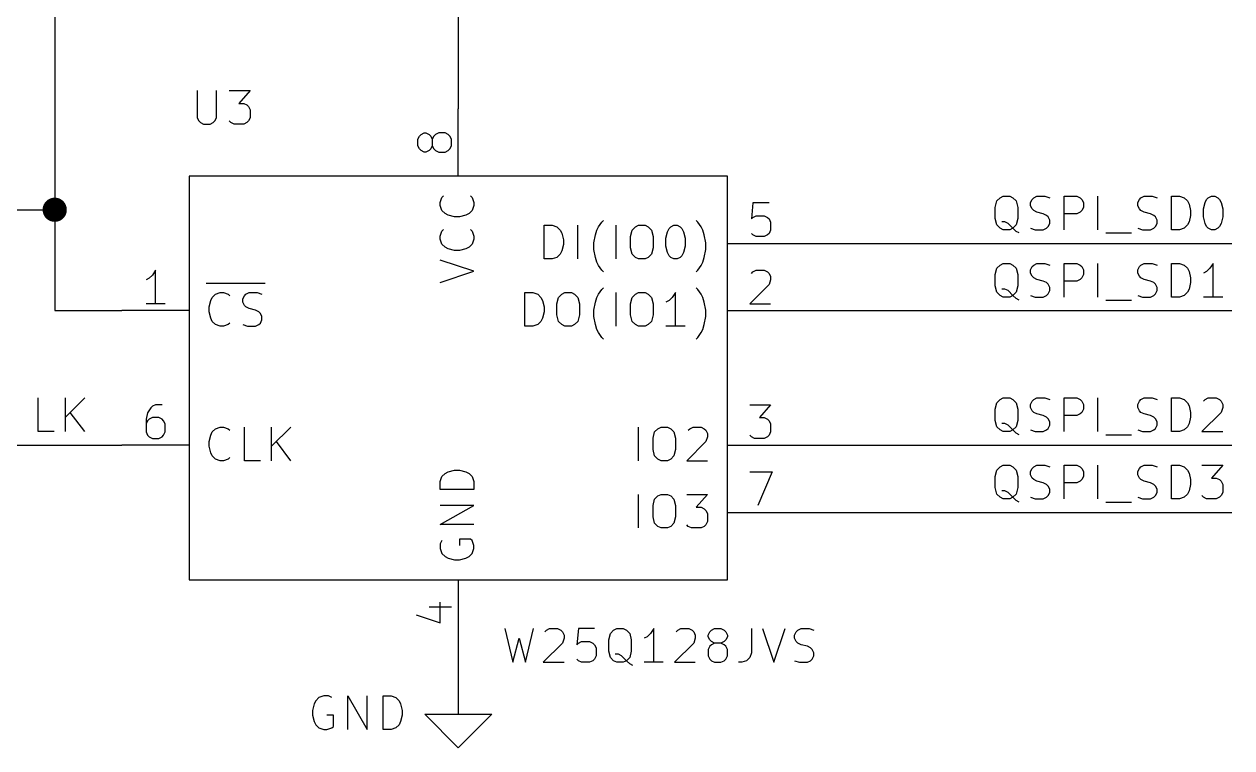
# Model space of a CAD drawing. Extents: x 0.4 to 11.3, y -7.9 to -0.4.
# Drawn here: x 4.105 to 5.9, y -2.8 to -1.724 of the extents above; entities that cross this region are included whole.
import ezdxf

# ---------------------------------------------------------------- set-up
doc = ezdxf.new("R2010")
doc.units = 0
doc.header["$MEASUREMENT"] = 0
for name, color, linetype in [('CYAN2', 4, 'CONTINUOUS'), ('GRAY1', 251, 'CONTINUOUS'), ('GREEN3', 91, 'CONTINUOUS'), ('LYELLOW', 51, 'CONTINUOUS'), ('RED2', 1, 'CONTINUOUS'), ('RED3', 11, 'CONTINUOUS')]:
    doc.layers.add(name, color=color, linetype=linetype)

msp = doc.modelspace()

# ---------------------------------------------------------------- linework, layer by layer
at = {"layer": 'CYAN2', "linetype": 'CONTINUOUS'}
for p, q in [((4.3619, -1.8228), (4.3619, -1.86328)), ((4.39047, -1.86328), (4.39047, -1.8228)), ((4.40952, -1.8228), (4.44048, -1.8228)), ((4.44048, -1.8228), (4.42381, -1.84185)), ((4.42381, -1.84185), (4.43095, -1.84185)), ((4.43095, -1.84185), (4.43571, -1.84423)), ((4.43571, -1.84423), (4.43809, -1.84661)), ((4.43809, -1.84661), (4.44048, -1.85137)), ((4.3619, -1.86328), (4.36428, -1.86804)), ((4.38809, -1.86804), (4.39047, -1.86328)), ((4.44048, -1.86328), (4.43809, -1.86804)), ((4.44048, -1.85137), (4.44048, -1.86328)), ((4.36428, -1.86804), (4.36667, -1.87043)), ((4.36667, -1.87043), (4.37143, -1.8728)), ((4.37143, -1.8728), (4.38095, -1.8728)), ((4.38095, -1.8728), (4.38571, -1.87043)), ((4.38571, -1.87043), (4.38809, -1.86804)), ((4.41191, -1.87043), (4.40952, -1.86804)), ((4.41667, -1.8728), (4.41191, -1.87043)), ((4.43095, -1.8728), (4.41667, -1.8728)), ((4.43571, -1.87043), (4.43095, -1.8728)), ((4.43809, -1.86804), (4.43571, -1.87043)), ((4.72313, -1.98905), (4.72551, -1.9819)), ((4.72313, -1.99381), (4.72313, -1.98905)), ((4.72551, -1.9819), (4.72789, -1.97952)), ((4.76837, -1.97952), (4.77075, -1.9819)), ((4.77075, -1.9819), (4.77313, -1.98905)), ((4.77313, -1.98905), (4.77313, -1.99381)), ((4.72551, -2.00095), (4.72313, -1.99381)), ((4.73028, -2.00571), (4.72551, -2.00095)), ((4.73504, -2.00809), (4.73028, -2.00571)), ((4.74456, -2.01047), (4.73504, -2.00809)), ((4.7517, -2.01047), (4.74456, -2.01047)), ((4.76122, -2.00809), (4.7517, -2.01047)), ((4.76599, -2.00571), (4.76122, -2.00809)), ((4.77075, -2.00095), (4.76599, -2.00571)), ((4.77313, -1.99381), (4.77075, -2.00095)), ((4.87761, -2.07313), (4.87761, -2.02313)), ((4.87761, -2.02313), (4.88952, -2.02313)), ((4.88952, -2.02313), (4.89666, -2.02551)), ((4.89666, -2.02551), (4.90142, -2.03028)), ((4.92761, -2.07313), (4.92761, -2.02313)), ((4.95619, -2.03028), (4.95857, -2.02551)), ((4.95857, -2.02551), (4.96333, -2.01837)), ((4.96333, -2.01837), (4.96571, -2.01599)), ((4.98476, -2.07313), (4.98476, -2.02313)), ((5.00857, -2.03028), (5.01333, -2.02551)), ((5.01333, -2.02551), (5.01809, -2.02313)), ((5.01809, -2.02313), (5.02761, -2.02313)), ((5.02761, -2.02313), (5.03238, -2.02551)), ((5.03238, -2.02551), (5.03714, -2.03028)), ((5.06095, -2.03265), (5.06333, -2.02789)), ((5.06333, -2.02789), (5.06571, -2.02551)), ((5.06571, -2.02551), (5.07047, -2.02313)), ((5.07047, -2.02313), (5.07524, -2.02313)), ((5.07524, -2.02313), (5.08, -2.02551)), ((5.08, -2.02551), (5.08238, -2.02789)), ((5.08238, -2.02789), (5.08476, -2.03265)), ((5.10619, -2.01837), (5.10381, -2.01599)), ((5.11095, -2.02551), (5.10619, -2.01837)), ((5.11333, -2.03028), (5.11095, -2.02551)), ((4.72313, -2.03905), (4.72551, -2.0319)), ((4.72313, -2.04381), (4.72313, -2.03905)), ((4.72551, -2.05095), (4.72313, -2.04381)), ((4.72551, -2.0319), (4.72789, -2.02952)), ((4.76837, -2.02952), (4.77075, -2.0319)), ((4.77075, -2.0319), (4.77313, -2.03905)), ((4.77313, -2.04381), (4.77075, -2.05095)), ((4.77313, -2.03905), (4.77313, -2.04381)), ((4.90142, -2.03028), (4.9038, -2.03504)), ((4.9038, -2.03504), (4.90618, -2.04456)), ((4.90618, -2.04456), (4.90618, -2.0517)), ((4.95142, -2.04932), (4.9538, -2.03742)), ((4.9538, -2.03742), (4.95619, -2.03028)), ((5.00619, -2.0398), (5.00857, -2.03028)), ((5.00619, -2.05646), (5.00619, -2.0398)), ((5.03714, -2.03028), (5.03952, -2.0398)), ((5.03952, -2.0398), (5.03952, -2.05646)), ((5.05857, -2.04218), (5.06095, -2.03265)), ((5.05857, -2.05408), (5.05857, -2.04218)), ((5.08476, -2.03265), (5.08714, -2.04218)), ((5.08714, -2.04218), (5.08714, -2.05408)), ((5.11571, -2.03742), (5.11333, -2.03028)), ((5.11809, -2.04932), (5.11571, -2.03742)), ((4.73028, -2.05571), (4.72551, -2.05095)), ((4.73504, -2.05809), (4.73028, -2.05571)), ((4.74456, -2.06047), (4.73504, -2.05809)), ((4.7517, -2.06047), (4.74456, -2.06047)), ((4.76122, -2.05809), (4.7517, -2.06047)), ((4.76599, -2.05571), (4.76122, -2.05809)), ((4.77075, -2.05095), (4.76599, -2.05571)), ((4.9038, -2.06122), (4.90142, -2.06599)), ((4.90618, -2.0517), (4.9038, -2.06122)), ((4.95142, -2.05885), (4.95142, -2.04932)), ((4.9538, -2.07075), (4.95142, -2.05885)), ((5.00857, -2.06599), (5.00619, -2.05646)), ((5.03952, -2.05646), (5.03714, -2.06599)), ((5.06095, -2.06361), (5.05857, -2.05408)), ((5.06333, -2.06837), (5.06095, -2.06361)), ((5.08476, -2.06361), (5.08238, -2.06837)), ((5.08714, -2.05408), (5.08476, -2.06361)), ((5.11571, -2.07075), (5.11809, -2.05885)), ((5.11809, -2.05885), (5.11809, -2.04932)), ((4.77313, -2.09143), (4.72313, -2.07476)), ((4.88952, -2.07313), (4.87761, -2.07313)), ((4.89666, -2.07075), (4.88952, -2.07313)), ((4.90142, -2.06599), (4.89666, -2.07075)), ((4.95619, -2.07789), (4.9538, -2.07075)), ((4.95857, -2.08265), (4.95619, -2.07789)), ((4.96333, -2.0898), (4.95857, -2.08265)), ((5.01333, -2.07075), (5.00857, -2.06599)), ((5.01809, -2.07313), (5.01333, -2.07075)), ((5.02761, -2.07313), (5.01809, -2.07313)), ((5.03238, -2.07075), (5.02761, -2.07313)), ((5.03714, -2.06599), (5.03238, -2.07075)), ((5.06571, -2.07075), (5.06333, -2.06837)), ((5.07047, -2.07313), (5.06571, -2.07075)), ((5.07524, -2.07313), (5.07047, -2.07313)), ((5.08, -2.07075), (5.07524, -2.07313)), ((5.08238, -2.06837), (5.08, -2.07075)), ((5.10619, -2.0898), (5.11095, -2.08265)), ((5.11095, -2.08265), (5.11333, -2.07789)), ((5.11333, -2.07789), (5.11571, -2.07075)), ((4.72313, -2.10809), (4.77313, -2.09143)), ((4.96571, -2.09218), (4.96333, -2.0898)), ((5.10381, -2.09218), (5.10619, -2.0898)), ((4.375, -2.10925), (4.46262, -2.10925)), ((4.95857, -2.12551), (4.96333, -2.11837)), ((4.96333, -2.11837), (4.96571, -2.11599)), ((5.10619, -2.11837), (5.10381, -2.11599)), ((5.11095, -2.12551), (5.10619, -2.11837)), ((4.37952, -2.14456), (4.3819, -2.13504)), ((4.3819, -2.13504), (4.38428, -2.13028)), ((4.38428, -2.13028), (4.38905, -2.12551)), ((4.38905, -2.12551), (4.39619, -2.12313)), ((4.39619, -2.12313), (4.40095, -2.12313)), ((4.40095, -2.12313), (4.40809, -2.12551)), ((4.40809, -2.12551), (4.41047, -2.12789)), ((4.42952, -2.13265), (4.4319, -2.12789)), ((4.42952, -2.13742), (4.42952, -2.13265)), ((4.4319, -2.12789), (4.43428, -2.12551)), ((4.43428, -2.12551), (4.43905, -2.12313)), ((4.43905, -2.12313), (4.45095, -2.12313)), ((4.45095, -2.12313), (4.45809, -2.12551)), ((4.84904, -2.17313), (4.84904, -2.12313)), ((4.84904, -2.12313), (4.86094, -2.12313)), ((4.86094, -2.12313), (4.86809, -2.12551)), ((4.86809, -2.12551), (4.87285, -2.13028)), ((4.87285, -2.13028), (4.87523, -2.13504)), ((4.87523, -2.13504), (4.87761, -2.14456)), ((4.89666, -2.1398), (4.89904, -2.13028)), ((4.89904, -2.13028), (4.9038, -2.12551)), ((4.9038, -2.12551), (4.90856, -2.12313)), ((4.90856, -2.12313), (4.91809, -2.12313)), ((4.91809, -2.12313), (4.92285, -2.12551)), ((4.92285, -2.12551), (4.92761, -2.13028)), ((4.92761, -2.13028), (4.92999, -2.1398)), ((4.9538, -2.13742), (4.95619, -2.13028)), ((4.95619, -2.13028), (4.95857, -2.12551)), ((4.98476, -2.17313), (4.98476, -2.12313)), ((5.00619, -2.1398), (5.00857, -2.13028)), ((5.00857, -2.13028), (5.01333, -2.12551)), ((5.01333, -2.12551), (5.01809, -2.12313)), ((5.01809, -2.12313), (5.02761, -2.12313)), ((5.02761, -2.12313), (5.03238, -2.12551)), ((5.03238, -2.12551), (5.03714, -2.13028)), ((5.03714, -2.13028), (5.03952, -2.1398)), ((5.06333, -2.13504), (5.05857, -2.13742)), ((5.06809, -2.13028), (5.06333, -2.13504)), ((5.07285, -2.12313), (5.06809, -2.13028)), ((5.07285, -2.17313), (5.07285, -2.12313)), ((5.11333, -2.13028), (5.11095, -2.12551)), ((5.11571, -2.13742), (5.11333, -2.13028)), ((4.37952, -2.1517), (4.37952, -2.14456)), ((4.3819, -2.16122), (4.37952, -2.1517)), ((4.4319, -2.14218), (4.42952, -2.13742)), ((4.43428, -2.14456), (4.4319, -2.14218)), ((4.43905, -2.14694), (4.43428, -2.14456)), ((4.44857, -2.14932), (4.43905, -2.14694)), ((4.45333, -2.1517), (4.44857, -2.14932)), ((4.45571, -2.15408), (4.45333, -2.1517)), ((4.45809, -2.15885), (4.45571, -2.15408)), ((4.87761, -2.1517), (4.87523, -2.16122)), ((4.87761, -2.14456), (4.87761, -2.1517)), ((4.89666, -2.15646), (4.89666, -2.1398)), ((4.92999, -2.1398), (4.92999, -2.15646)), ((4.95142, -2.14932), (4.9538, -2.13742)), ((4.95142, -2.15885), (4.95142, -2.14932)), ((5.00619, -2.15646), (5.00619, -2.1398)), ((5.03952, -2.1398), (5.03952, -2.15646)), ((5.11809, -2.14932), (5.11571, -2.13742)), ((5.11809, -2.15885), (5.11809, -2.14932)), ((4.38428, -2.16599), (4.3819, -2.16122)), ((4.38905, -2.17075), (4.38428, -2.16599)), ((4.39619, -2.17313), (4.38905, -2.17075)), ((4.40809, -2.17075), (4.40095, -2.17313)), ((4.41047, -2.16837), (4.40809, -2.17075)), ((4.42952, -2.17075), (4.43667, -2.17313)), ((4.44857, -2.17313), (4.45333, -2.17075)), ((4.45333, -2.17075), (4.45571, -2.16837)), ((4.45571, -2.16837), (4.45809, -2.16361)), ((4.45809, -2.16361), (4.45809, -2.15885)), ((4.86809, -2.17075), (4.86094, -2.17313)), ((4.87285, -2.16599), (4.86809, -2.17075)), ((4.87523, -2.16122), (4.87285, -2.16599)), ((4.89904, -2.16599), (4.89666, -2.15646)), ((4.9038, -2.17075), (4.89904, -2.16599)), ((4.90856, -2.17313), (4.9038, -2.17075)), ((4.92285, -2.17075), (4.91809, -2.17313)), ((4.92761, -2.16599), (4.92285, -2.17075)), ((4.92999, -2.15646), (4.92761, -2.16599)), ((4.9538, -2.17075), (4.95142, -2.15885)), ((4.95619, -2.17789), (4.9538, -2.17075)), ((5.00857, -2.16599), (5.00619, -2.15646)), ((5.01333, -2.17075), (5.00857, -2.16599)), ((5.01809, -2.17313), (5.01333, -2.17075)), ((5.03238, -2.17075), (5.02761, -2.17313)), ((5.03714, -2.16599), (5.03238, -2.17075)), ((5.03952, -2.15646), (5.03714, -2.16599)), ((5.11333, -2.17789), (5.11571, -2.17075)), ((5.11571, -2.17075), (5.11809, -2.15885)), ((4.40095, -2.17313), (4.39619, -2.17313)), ((4.43667, -2.17313), (4.44857, -2.17313)), ((4.86094, -2.17313), (4.84904, -2.17313)), ((4.91809, -2.17313), (4.90856, -2.17313)), ((4.95857, -2.18265), (4.95619, -2.17789)), ((4.96333, -2.1898), (4.95857, -2.18265)), ((4.96571, -2.19218), (4.96333, -2.1898)), ((5.02761, -2.17313), (5.01809, -2.17313)), ((5.08714, -2.17313), (5.05857, -2.17313)), ((5.10381, -2.19218), (5.10619, -2.1898)), ((5.10619, -2.1898), (5.11095, -2.18265)), ((5.11095, -2.18265), (5.11333, -2.17789)), ((4.3819, -2.33504), (4.38428, -2.33028)), ((4.38428, -2.33028), (4.38905, -2.32551)), ((4.38905, -2.32551), (4.39619, -2.32313)), ((4.39619, -2.32313), (4.40095, -2.32313)), ((4.40095, -2.32313), (4.40809, -2.32551)), ((4.40809, -2.32551), (4.41047, -2.32789)), ((4.4319, -2.37313), (4.4319, -2.32313)), ((4.47238, -2.37313), (4.47238, -2.32313)), ((4.50095, -2.32313), (4.47238, -2.3517)), ((5.01809, -2.37313), (5.01809, -2.32313)), ((5.03952, -2.3398), (5.0419, -2.33028)), ((5.0419, -2.33028), (5.04667, -2.32551)), ((5.04667, -2.32551), (5.05143, -2.32313)), ((5.05143, -2.32313), (5.06095, -2.32313)), ((5.06095, -2.32313), (5.06571, -2.32551)), ((5.06571, -2.32551), (5.07047, -2.33028)), ((5.07047, -2.33028), (5.07285, -2.3398)), ((5.09191, -2.32789), (5.09428, -2.32551)), ((5.09428, -2.32551), (5.09905, -2.32313)), ((5.09905, -2.32313), (5.11095, -2.32313)), ((5.11095, -2.32313), (5.11571, -2.32551)), ((5.11571, -2.32551), (5.11809, -2.32789)), ((5.11809, -2.32789), (5.12048, -2.33265)), ((5.12048, -2.33265), (5.12048, -2.33742)), ((4.37952, -2.34456), (4.3819, -2.33504)), ((4.37952, -2.3517), (4.37952, -2.34456)), ((4.3819, -2.36122), (4.37952, -2.3517)), ((4.50095, -2.37313), (4.47952, -2.34456)), ((5.03952, -2.35646), (5.03952, -2.3398)), ((5.07285, -2.3398), (5.07285, -2.35646)), ((5.11809, -2.34456), (5.08952, -2.37313)), ((5.12048, -2.33742), (5.11809, -2.34456)), ((4.38428, -2.36599), (4.3819, -2.36122)), ((4.38905, -2.37075), (4.38428, -2.36599)), ((4.41047, -2.36837), (4.40809, -2.37075)), ((5.0419, -2.36599), (5.03952, -2.35646)), ((5.04667, -2.37075), (5.0419, -2.36599)), ((5.07047, -2.36599), (5.06571, -2.37075)), ((5.07285, -2.35646), (5.07047, -2.36599)), ((4.39619, -2.37313), (4.38905, -2.37075)), ((4.40095, -2.37313), (4.39619, -2.37313)), ((4.40809, -2.37075), (4.40095, -2.37313)), ((4.45571, -2.37313), (4.4319, -2.37313)), ((4.73504, -2.38952), (4.74456, -2.38714)), ((4.74456, -2.38714), (4.7517, -2.38714)), ((4.7517, -2.38714), (4.76122, -2.38952)), ((5.05143, -2.37313), (5.04667, -2.37075)), ((5.06095, -2.37313), (5.05143, -2.37313)), ((5.06571, -2.37075), (5.06095, -2.37313)), ((5.08952, -2.37313), (5.12048, -2.37313)), ((4.72313, -2.40381), (4.72551, -2.39667)), ((4.72313, -2.41571), (4.72313, -2.40381)), ((4.72551, -2.39667), (4.73028, -2.3919)), ((4.73028, -2.3919), (4.73504, -2.38952)), ((4.76122, -2.38952), (4.76599, -2.3919)), ((4.76599, -2.3919), (4.77075, -2.39667)), ((4.77075, -2.39667), (4.77313, -2.40381)), ((4.77313, -2.40381), (4.77313, -2.41571)), ((4.77313, -2.41571), (4.72313, -2.41571)), ((5.01809, -2.47313), (5.01809, -2.42313)), ((5.04667, -2.42551), (5.05143, -2.42313)), ((5.05143, -2.42313), (5.06095, -2.42313)), ((5.06095, -2.42313), (5.06571, -2.42551)), ((5.08952, -2.42313), (5.12048, -2.42313)), ((5.12048, -2.42313), (5.10381, -2.44218)), ((4.72313, -2.46809), (4.77313, -2.43952)), ((4.77313, -2.43952), (4.72313, -2.43952)), ((5.03952, -2.4398), (5.0419, -2.43028)), ((5.03952, -2.45646), (5.03952, -2.4398)), ((5.0419, -2.43028), (5.04667, -2.42551)), ((5.06571, -2.42551), (5.07047, -2.43028)), ((5.07047, -2.43028), (5.07285, -2.4398)), ((5.07285, -2.4398), (5.07285, -2.45646)), ((5.0419, -2.46599), (5.03952, -2.45646)), ((5.07285, -2.45646), (5.07047, -2.46599)), ((5.10381, -2.44218), (5.11095, -2.44218)), ((5.11095, -2.44218), (5.11571, -2.44456)), ((5.11571, -2.44456), (5.11809, -2.44694)), ((5.11809, -2.44694), (5.12048, -2.4517)), ((5.12048, -2.4517), (5.12048, -2.46361)), ((4.77313, -2.46809), (4.72313, -2.46809)), ((5.04667, -2.47075), (5.0419, -2.46599)), ((5.05143, -2.47313), (5.04667, -2.47075)), ((5.06095, -2.47313), (5.05143, -2.47313)), ((5.06571, -2.47075), (5.06095, -2.47313)), ((5.07047, -2.46599), (5.06571, -2.47075)), ((5.09191, -2.47075), (5.08952, -2.46837)), ((5.09667, -2.47313), (5.09191, -2.47075)), ((5.11095, -2.47313), (5.09667, -2.47313)), ((5.11571, -2.47075), (5.11095, -2.47313)), ((5.11809, -2.46837), (5.11571, -2.47075)), ((5.12048, -2.46361), (5.11809, -2.46837)), ((4.72551, -2.4919), (4.72313, -2.49667)), ((4.76837, -2.48952), (4.7517, -2.48952)), ((4.7517, -2.48952), (4.7517, -2.49905)), ((4.77075, -2.4919), (4.76837, -2.48952)), ((4.77313, -2.49905), (4.77075, -2.4919)), ((4.72313, -2.49667), (4.72313, -2.50381)), ((4.72313, -2.50381), (4.72551, -2.51095)), ((4.72551, -2.51095), (4.73028, -2.51571)), ((4.76599, -2.51571), (4.77075, -2.51095)), ((4.77075, -2.51095), (4.77313, -2.50381)), ((4.77313, -2.50381), (4.77313, -2.49905)), ((4.73028, -2.51571), (4.73504, -2.51809)), ((4.73504, -2.51809), (4.74456, -2.52047)), ((4.74456, -2.52047), (4.7517, -2.52047)), ((4.7517, -2.52047), (4.76122, -2.51809)), ((4.76122, -2.51809), (4.76599, -2.51571)), ((4.81905, -2.6228), (4.83096, -2.6728)), ((4.83096, -2.6728), (4.84048, -2.63709)), ((4.84048, -2.63709), (4.85, -2.6728)), ((4.85, -2.6728), (4.86191, -2.6228)), ((4.87857, -2.62757), (4.88095, -2.62519)), ((4.88095, -2.62519), (4.88572, -2.6228)), ((4.88572, -2.6228), (4.89762, -2.6228)), ((4.89762, -2.6228), (4.90238, -2.62519)), ((4.90238, -2.62519), (4.90476, -2.62757)), ((4.90476, -2.62757), (4.90715, -2.63233)), ((4.90715, -2.63709), (4.90476, -2.64423)), ((4.90715, -2.63233), (4.90715, -2.63709)), ((4.92857, -2.6228), (4.92619, -2.64661)), ((4.95238, -2.6228), (4.92857, -2.6228)), ((4.97381, -2.63947), (4.97619, -2.62995)), ((4.97619, -2.62995), (4.98095, -2.62519)), ((4.98095, -2.62519), (4.98571, -2.6228)), ((4.98571, -2.6228), (4.99524, -2.6228)), ((4.99524, -2.6228), (5, -2.62519)), ((5, -2.62519), (5.00476, -2.62995)), ((5.00476, -2.62995), (5.00714, -2.63947)), ((5.03095, -2.63471), (5.02619, -2.63709)), ((5.03572, -2.62995), (5.03095, -2.63471)), ((5.04048, -2.6228), (5.03572, -2.62995)), ((5.04048, -2.6728), (5.04048, -2.6228)), ((5.07381, -2.62757), (5.07619, -2.62519)), ((5.07619, -2.62519), (5.08095, -2.6228)), ((5.08095, -2.6228), (5.09286, -2.6228)), ((5.09286, -2.6228), (5.09762, -2.62519)), ((5.09762, -2.62519), (5.1, -2.62757)), ((5.1, -2.62757), (5.10238, -2.63233)), ((5.10238, -2.63709), (5.1, -2.64423)), ((5.10238, -2.63233), (5.10238, -2.63709)), ((5.12143, -2.63233), (5.12381, -2.62757)), ((5.12143, -2.63471), (5.12143, -2.63233)), ((5.12381, -2.63947), (5.12143, -2.63471)), ((5.12381, -2.62757), (5.12619, -2.62519)), ((5.12619, -2.62519), (5.13095, -2.6228)), ((5.13095, -2.6228), (5.14048, -2.6228)), ((5.14048, -2.6228), (5.14524, -2.62519)), ((5.14524, -2.62519), (5.14762, -2.62757)), ((5.14762, -2.62757), (5.15, -2.63233)), ((5.15, -2.63471), (5.14762, -2.63947)), ((5.15, -2.63233), (5.15, -2.63471)), ((5.18571, -2.6228), (5.18571, -2.65852)), ((5.20238, -2.6228), (5.21904, -2.6728)), ((5.21904, -2.6728), (5.23571, -2.6228)), ((5.25, -2.63233), (5.25238, -2.62757)), ((5.25, -2.63709), (5.25, -2.63233)), ((5.25238, -2.64185), (5.25, -2.63709)), ((5.25238, -2.62757), (5.25476, -2.62519)), ((5.25476, -2.62519), (5.25952, -2.6228)), ((5.25952, -2.6228), (5.27143, -2.6228)), ((5.27143, -2.6228), (5.27857, -2.62519)), ((4.90476, -2.64423), (4.87619, -2.6728)), ((4.92619, -2.64661), (4.92857, -2.64423)), ((4.92857, -2.64423), (4.93333, -2.64185)), ((4.93333, -2.64185), (4.94524, -2.64185)), ((4.94524, -2.64185), (4.95, -2.64423)), ((4.95, -2.64423), (4.95238, -2.64661)), ((4.95238, -2.64661), (4.95476, -2.65137)), ((4.95476, -2.65137), (4.95476, -2.66328)), ((4.97381, -2.65614), (4.97381, -2.63947)), ((4.97619, -2.66566), (4.97381, -2.65614)), ((5.00714, -2.65614), (5.00476, -2.66566)), ((5.00714, -2.63947), (5.00714, -2.65614)), ((5.1, -2.64423), (5.07143, -2.6728)), ((5.12381, -2.649), (5.12143, -2.65376)), ((5.12143, -2.65376), (5.12143, -2.66328)), ((5.12619, -2.64185), (5.12381, -2.63947)), ((5.12619, -2.64661), (5.12381, -2.649)), ((5.13095, -2.64423), (5.12619, -2.64185)), ((5.13095, -2.64423), (5.12619, -2.64661)), ((5.14048, -2.64423), (5.13095, -2.64423)), ((5.14524, -2.64185), (5.14048, -2.64423)), ((5.14524, -2.64661), (5.14048, -2.64423)), ((5.14762, -2.63947), (5.14524, -2.64185)), ((5.14762, -2.649), (5.14524, -2.64661)), ((5.15, -2.65376), (5.14762, -2.649)), ((5.15, -2.66328), (5.15, -2.65376)), ((5.25476, -2.64423), (5.25238, -2.64185)), ((5.25952, -2.64661), (5.25476, -2.64423)), ((5.26905, -2.649), (5.25952, -2.64661)), ((5.27381, -2.65137), (5.26905, -2.649)), ((5.27619, -2.65376), (5.27381, -2.65137)), ((5.27857, -2.65852), (5.27619, -2.65376)), ((4.87619, -2.6728), (4.90715, -2.6728)), ((4.92857, -2.67043), (4.92619, -2.66804)), ((4.93333, -2.6728), (4.92857, -2.67043)), ((4.94524, -2.6728), (4.93333, -2.6728)), ((4.95, -2.67043), (4.94524, -2.6728)), ((4.95238, -2.66804), (4.95, -2.67043)), ((4.95476, -2.66328), (4.95238, -2.66804)), ((4.98095, -2.67043), (4.97619, -2.66566)), ((4.98571, -2.6728), (4.98095, -2.67043)), ((4.98809, -2.6609), (4.98333, -2.6609)), ((4.99524, -2.6728), (4.98571, -2.6728)), ((4.99286, -2.66328), (4.98809, -2.6609)), ((5, -2.67043), (4.99286, -2.66328)), ((5, -2.67043), (4.99524, -2.6728)), ((5.00476, -2.66566), (5, -2.67043)), ((5.00476, -2.67519), (5, -2.67043)), ((5.00952, -2.67757), (5.00476, -2.67519)), ((5.05476, -2.6728), (5.02619, -2.6728)), ((5.07143, -2.6728), (5.10238, -2.6728)), ((5.12143, -2.66328), (5.12381, -2.66804)), ((5.12381, -2.66804), (5.12619, -2.67043)), ((5.12619, -2.67043), (5.13095, -2.6728)), ((5.13095, -2.6728), (5.14048, -2.6728)), ((5.14048, -2.6728), (5.14524, -2.67043)), ((5.14524, -2.67043), (5.14762, -2.66804)), ((5.14762, -2.66804), (5.15, -2.66328)), ((5.17143, -2.6728), (5.16667, -2.6728)), ((5.17857, -2.67043), (5.17143, -2.6728)), ((5.18333, -2.66566), (5.17857, -2.67043)), ((5.18571, -2.65852), (5.18333, -2.66566)), ((5.25, -2.67043), (5.25714, -2.6728)), ((5.25714, -2.6728), (5.26905, -2.6728)), ((5.26905, -2.6728), (5.27381, -2.67043)), ((5.27381, -2.67043), (5.27619, -2.66804)), ((5.27619, -2.66804), (5.27857, -2.66328)), ((5.27857, -2.66328), (5.27857, -2.65852)), ((4.54286, -2.72519), (4.53809, -2.72995)), ((4.55, -2.7228), (4.54286, -2.72519)), ((4.55714, -2.7228), (4.55, -2.7228)), ((4.56191, -2.72519), (4.55714, -2.7228)), ((4.58571, -2.7728), (4.58571, -2.7228)), ((4.58571, -2.7228), (4.61428, -2.7728)), ((4.61428, -2.7728), (4.61428, -2.7228)), ((4.63809, -2.7728), (4.63809, -2.7228)), ((4.63809, -2.7228), (4.65, -2.7228)), ((4.65, -2.7228), (4.65714, -2.72519)), ((4.65714, -2.72519), (4.66191, -2.72995)), ((4.53571, -2.73471), (4.53333, -2.74423)), ((4.53333, -2.74423), (4.53333, -2.75137)), ((4.53809, -2.72995), (4.53571, -2.73471)), ((4.66191, -2.72995), (4.66429, -2.73471)), ((4.66429, -2.73471), (4.66667, -2.74423)), ((4.66667, -2.74423), (4.66667, -2.75137)), ((4.53333, -2.75137), (4.53571, -2.7609)), ((4.53571, -2.7609), (4.53809, -2.76566)), ((4.56428, -2.75137), (4.55476, -2.75137)), ((4.56428, -2.76804), (4.56428, -2.75137)), ((4.66429, -2.7609), (4.66191, -2.76566)), ((4.66667, -2.75137), (4.66429, -2.7609)), ((4.53809, -2.76566), (4.54286, -2.77043)), ((4.54286, -2.77043), (4.55, -2.7728)), ((4.55, -2.7728), (4.55476, -2.7728)), ((4.55476, -2.7728), (4.56191, -2.77043)), ((4.56191, -2.77043), (4.56428, -2.76804)), ((4.65, -2.7728), (4.63809, -2.7728)), ((4.65714, -2.77043), (4.65, -2.7728)), ((4.66191, -2.76566), (4.65714, -2.77043))]:
    msp.add_line(p, q, dxfattribs=at)
at = {"layer": 'GRAY1', "linetype": 'CONTINUOUS'}
for p, q in [((5.54827, -1.99647), (5.55065, -1.98694)), ((5.55065, -1.98694), (5.55541, -1.98218)), ((5.55541, -1.98218), (5.56017, -1.9798)), ((5.56017, -1.9798), (5.5697, -1.9798)), ((5.5697, -1.9798), (5.57446, -1.98218)), ((5.57446, -1.98218), (5.57922, -1.98694)), ((5.57922, -1.98694), (5.5816, -1.99647)), ((5.60065, -1.98932), (5.60303, -1.98456)), ((5.60065, -1.99409), (5.60065, -1.98932)), ((5.60303, -1.98456), (5.60541, -1.98218)), ((5.60541, -1.98218), (5.61018, -1.9798)), ((5.61018, -1.9798), (5.62208, -1.9798)), ((5.62208, -1.9798), (5.62922, -1.98218)), ((5.65065, -2.0298), (5.65065, -1.9798)), ((5.65065, -1.9798), (5.6697, -1.9798)), ((5.6697, -1.9798), (5.67446, -1.98218)), ((5.67446, -1.98218), (5.67684, -1.98456)), ((5.67684, -1.98456), (5.67922, -1.98932)), ((5.67922, -1.98932), (5.67922, -1.99647)), ((5.70065, -2.0298), (5.70065, -1.9798)), ((5.76018, -1.98932), (5.76256, -1.98456)), ((5.76018, -1.99409), (5.76018, -1.98932)), ((5.76256, -1.98456), (5.76494, -1.98218)), ((5.76494, -1.98218), (5.7697, -1.9798)), ((5.7697, -1.9798), (5.7816, -1.9798)), ((5.7816, -1.9798), (5.78875, -1.98218)), ((5.81017, -2.0298), (5.81017, -1.9798)), ((5.81017, -1.9798), (5.82208, -1.9798)), ((5.82208, -1.9798), (5.82922, -1.98218)), ((5.82922, -1.98218), (5.83398, -1.98694)), ((5.83398, -1.98694), (5.83637, -1.9917)), ((5.83637, -1.9917), (5.83874, -2.00123)), ((5.8578, -1.99885), (5.86017, -1.98932)), ((5.86017, -1.98932), (5.86256, -1.98456)), ((5.86256, -1.98456), (5.86494, -1.98218)), ((5.86494, -1.98218), (5.8697, -1.9798)), ((5.8697, -1.9798), (5.87446, -1.9798)), ((5.87446, -1.9798), (5.87922, -1.98218)), ((5.87922, -1.98218), (5.8816, -1.98456)), ((5.8816, -1.98456), (5.88398, -1.98932)), ((5.88398, -1.98932), (5.88637, -1.99885)), ((5.54827, -2.01313), (5.54827, -1.99647)), ((5.5816, -1.99647), (5.5816, -2.01313)), ((5.60303, -1.99885), (5.60065, -1.99409)), ((5.60541, -2.00123), (5.60303, -1.99885)), ((5.61018, -2.00361), (5.60541, -2.00123)), ((5.6197, -2.00599), (5.61018, -2.00361)), ((5.62446, -2.00837), (5.6197, -2.00599)), ((5.62684, -2.01075), (5.62446, -2.00837)), ((5.62922, -2.01552), (5.62684, -2.01075)), ((5.6697, -2.00599), (5.65065, -2.00599)), ((5.67446, -2.00361), (5.6697, -2.00599)), ((5.67684, -2.00123), (5.67446, -2.00361)), ((5.67922, -1.99647), (5.67684, -2.00123)), ((5.76256, -1.99885), (5.76018, -1.99409)), ((5.76494, -2.00123), (5.76256, -1.99885)), ((5.7697, -2.00361), (5.76494, -2.00123)), ((5.77922, -2.00599), (5.7697, -2.00361)), ((5.78398, -2.00837), (5.77922, -2.00599)), ((5.78637, -2.01075), (5.78398, -2.00837)), ((5.78875, -2.01552), (5.78637, -2.01075)), ((5.83874, -2.00837), (5.83637, -2.01789)), ((5.83874, -2.00123), (5.83874, -2.00837)), ((5.8578, -2.01075), (5.8578, -1.99885)), ((5.86017, -2.02028), (5.8578, -2.01075)), ((5.88637, -2.01075), (5.88398, -2.02028)), ((5.88637, -1.99885), (5.88637, -2.01075)), ((5.55065, -2.02266), (5.54827, -2.01313)), ((5.55541, -2.02742), (5.55065, -2.02266)), ((5.56017, -2.0298), (5.55541, -2.02742)), ((5.56256, -2.01789), (5.5578, -2.01789)), ((5.56732, -2.02028), (5.56256, -2.01789)), ((5.57446, -2.02742), (5.56732, -2.02028)), ((5.57446, -2.02742), (5.5697, -2.0298)), ((5.57922, -2.02266), (5.57446, -2.02742)), ((5.57922, -2.03218), (5.57446, -2.02742)), ((5.5816, -2.01313), (5.57922, -2.02266)), ((5.60065, -2.02742), (5.6078, -2.0298)), ((5.6197, -2.0298), (5.62446, -2.02742)), ((5.62446, -2.02742), (5.62684, -2.02504)), ((5.62684, -2.02504), (5.62922, -2.02028)), ((5.62922, -2.02028), (5.62922, -2.01552)), ((5.76018, -2.02742), (5.76732, -2.0298)), ((5.77922, -2.0298), (5.78398, -2.02742)), ((5.78398, -2.02742), (5.78637, -2.02504)), ((5.78637, -2.02504), (5.78875, -2.02028)), ((5.78875, -2.02028), (5.78875, -2.01552)), ((5.82922, -2.02742), (5.82208, -2.0298)), ((5.83398, -2.02266), (5.82922, -2.02742)), ((5.83637, -2.01789), (5.83398, -2.02266)), ((5.86256, -2.02504), (5.86017, -2.02028)), ((5.86494, -2.02742), (5.86256, -2.02504)), ((5.8697, -2.0298), (5.86494, -2.02742)), ((5.87922, -2.02742), (5.87446, -2.0298)), ((5.8816, -2.02504), (5.87922, -2.02742)), ((5.88398, -2.02028), (5.8816, -2.02504)), ((5.5697, -2.0298), (5.56017, -2.0298)), ((5.58398, -2.03456), (5.57922, -2.03218)), ((5.6078, -2.0298), (5.6197, -2.0298)), ((5.71256, -2.03456), (5.75065, -2.03456)), ((5.76732, -2.0298), (5.77922, -2.0298)), ((5.82208, -2.0298), (5.81017, -2.0298)), ((5.87446, -2.0298), (5.8697, -2.0298)), ((5.55065, -2.08694), (5.55541, -2.08218)), ((5.55541, -2.08218), (5.56017, -2.0798)), ((5.56017, -2.0798), (5.5697, -2.0798)), ((5.5697, -2.0798), (5.57446, -2.08218)), ((5.57446, -2.08218), (5.57922, -2.08694)), ((5.60303, -2.08456), (5.60541, -2.08218)), ((5.60541, -2.08218), (5.61018, -2.0798)), ((5.61018, -2.0798), (5.62208, -2.0798)), ((5.62208, -2.0798), (5.62922, -2.08218)), ((5.65065, -2.1298), (5.65065, -2.0798)), ((5.65065, -2.0798), (5.6697, -2.0798)), ((5.6697, -2.0798), (5.67446, -2.08218)), ((5.67446, -2.08218), (5.67684, -2.08456)), ((5.70065, -2.1298), (5.70065, -2.0798)), ((5.76256, -2.08456), (5.76494, -2.08218)), ((5.76494, -2.08218), (5.7697, -2.0798)), ((5.7697, -2.0798), (5.7816, -2.0798)), ((5.7816, -2.0798), (5.78875, -2.08218)), ((5.81017, -2.1298), (5.81017, -2.0798)), ((5.81017, -2.0798), (5.82208, -2.0798)), ((5.82208, -2.0798), (5.82922, -2.08218)), ((5.82922, -2.08218), (5.83398, -2.08694)), ((5.87208, -2.0798), (5.86732, -2.08694)), ((5.87208, -2.1298), (5.87208, -2.0798)), ((5.54827, -2.09647), (5.55065, -2.08694)), ((5.54827, -2.11313), (5.54827, -2.09647)), ((5.57922, -2.08694), (5.5816, -2.09647)), ((5.5816, -2.09647), (5.5816, -2.11313)), ((5.60065, -2.08932), (5.60303, -2.08456)), ((5.60065, -2.09409), (5.60065, -2.08932)), ((5.60303, -2.09885), (5.60065, -2.09409)), ((5.60541, -2.10123), (5.60303, -2.09885)), ((5.67684, -2.08456), (5.67922, -2.08932)), ((5.67922, -2.09647), (5.67684, -2.10123)), ((5.67922, -2.08932), (5.67922, -2.09647)), ((5.76018, -2.08932), (5.76256, -2.08456)), ((5.76018, -2.09409), (5.76018, -2.08932)), ((5.76256, -2.09885), (5.76018, -2.09409)), ((5.76494, -2.10123), (5.76256, -2.09885)), ((5.83398, -2.08694), (5.83637, -2.0917)), ((5.83637, -2.0917), (5.83874, -2.10123)), ((5.86256, -2.0917), (5.8578, -2.09409)), ((5.86732, -2.08694), (5.86256, -2.0917)), ((5.55065, -2.12266), (5.54827, -2.11313)), ((5.56256, -2.11789), (5.5578, -2.11789)), ((5.56732, -2.12028), (5.56256, -2.11789)), ((5.5816, -2.11313), (5.57922, -2.12266)), ((5.61018, -2.10361), (5.60541, -2.10123)), ((5.6197, -2.10599), (5.61018, -2.10361)), ((5.62446, -2.10837), (5.6197, -2.10599)), ((5.62684, -2.11075), (5.62446, -2.10837)), ((5.62922, -2.11552), (5.62684, -2.11075)), ((5.62922, -2.12028), (5.62922, -2.11552)), ((5.6697, -2.10599), (5.65065, -2.10599)), ((5.67446, -2.10361), (5.6697, -2.10599)), ((5.67684, -2.10123), (5.67446, -2.10361)), ((5.7697, -2.10361), (5.76494, -2.10123)), ((5.77922, -2.10599), (5.7697, -2.10361)), ((5.78398, -2.10837), (5.77922, -2.10599)), ((5.78637, -2.11075), (5.78398, -2.10837)), ((5.78875, -2.11552), (5.78637, -2.11075)), ((5.78875, -2.12028), (5.78875, -2.11552)), ((5.83637, -2.11789), (5.83398, -2.12266)), ((5.83874, -2.10837), (5.83637, -2.11789)), ((5.83874, -2.10123), (5.83874, -2.10837)), ((5.55541, -2.12742), (5.55065, -2.12266)), ((5.56017, -2.1298), (5.55541, -2.12742)), ((5.5697, -2.1298), (5.56017, -2.1298)), ((5.57446, -2.12742), (5.56732, -2.12028)), ((5.57446, -2.12742), (5.5697, -2.1298)), ((5.57922, -2.12266), (5.57446, -2.12742)), ((5.57922, -2.13218), (5.57446, -2.12742)), ((5.58398, -2.13456), (5.57922, -2.13218)), ((5.60065, -2.12742), (5.6078, -2.1298)), ((5.6078, -2.1298), (5.6197, -2.1298)), ((5.6197, -2.1298), (5.62446, -2.12742)), ((5.62446, -2.12742), (5.62684, -2.12504)), ((5.62684, -2.12504), (5.62922, -2.12028)), ((5.71256, -2.13456), (5.75065, -2.13456)), ((5.76018, -2.12742), (5.76732, -2.1298)), ((5.76732, -2.1298), (5.77922, -2.1298)), ((5.77922, -2.1298), (5.78398, -2.12742)), ((5.78398, -2.12742), (5.78637, -2.12504)), ((5.78637, -2.12504), (5.78875, -2.12028)), ((5.82208, -2.1298), (5.81017, -2.1298)), ((5.82922, -2.12742), (5.82208, -2.1298)), ((5.83398, -2.12266), (5.82922, -2.12742)), ((5.88637, -2.1298), (5.8578, -2.1298)), ((4.12554, -2.3298), (4.12554, -2.2798)), ((4.16601, -2.3298), (4.16601, -2.2798)), ((4.19458, -2.2798), (4.16601, -2.30837)), ((5.55541, -2.28218), (5.56017, -2.2798)), ((5.56017, -2.2798), (5.5697, -2.2798)), ((5.5697, -2.2798), (5.57446, -2.28218)), ((5.60541, -2.28218), (5.61018, -2.2798)), ((5.61018, -2.2798), (5.62208, -2.2798)), ((5.62208, -2.2798), (5.62922, -2.28218)), ((5.65065, -2.3298), (5.65065, -2.2798)), ((5.65065, -2.2798), (5.6697, -2.2798)), ((5.6697, -2.2798), (5.67446, -2.28218)), ((5.70065, -2.3298), (5.70065, -2.2798)), ((5.76494, -2.28218), (5.7697, -2.2798)), ((5.7697, -2.2798), (5.7816, -2.2798)), ((5.7816, -2.2798), (5.78875, -2.28218)), ((5.81017, -2.3298), (5.81017, -2.2798)), ((5.81017, -2.2798), (5.82208, -2.2798)), ((5.82208, -2.2798), (5.82922, -2.28218)), ((5.86017, -2.28218), (5.86494, -2.2798)), ((5.86494, -2.2798), (5.87684, -2.2798)), ((5.87684, -2.2798), (5.8816, -2.28218)), ((5.54827, -2.29647), (5.55065, -2.28694)), ((5.54827, -2.31313), (5.54827, -2.29647)), ((5.55065, -2.28694), (5.55541, -2.28218)), ((5.57446, -2.28218), (5.57922, -2.28694)), ((5.57922, -2.28694), (5.5816, -2.29647)), ((5.5816, -2.29647), (5.5816, -2.31313)), ((5.60065, -2.28932), (5.60303, -2.28456)), ((5.60065, -2.29409), (5.60065, -2.28932)), ((5.60303, -2.29885), (5.60065, -2.29409)), ((5.60303, -2.28456), (5.60541, -2.28218)), ((5.67446, -2.28218), (5.67684, -2.28456)), ((5.67684, -2.28456), (5.67922, -2.28932)), ((5.67922, -2.29647), (5.67684, -2.30123)), ((5.67922, -2.28932), (5.67922, -2.29647)), ((5.76018, -2.28932), (5.76256, -2.28456)), ((5.76018, -2.29409), (5.76018, -2.28932)), ((5.76256, -2.29885), (5.76018, -2.29409)), ((5.76256, -2.28456), (5.76494, -2.28218)), ((5.82922, -2.28218), (5.83398, -2.28694)), ((5.83398, -2.28694), (5.83637, -2.2917)), ((5.83637, -2.2917), (5.83874, -2.30123)), ((5.8578, -2.28456), (5.86017, -2.28218)), ((5.8816, -2.28218), (5.88398, -2.28456)), ((5.88398, -2.28456), (5.88637, -2.28932)), ((5.88637, -2.29409), (5.88398, -2.30123)), ((5.88637, -2.28932), (5.88637, -2.29409)), ((4.19458, -2.3298), (4.17316, -2.30123)), ((5.55065, -2.32266), (5.54827, -2.31313)), ((5.5816, -2.31313), (5.57922, -2.32266)), ((5.60541, -2.30123), (5.60303, -2.29885)), ((5.61018, -2.30361), (5.60541, -2.30123)), ((5.6197, -2.30599), (5.61018, -2.30361)), ((5.62446, -2.30837), (5.6197, -2.30599)), ((5.62684, -2.31075), (5.62446, -2.30837)), ((5.62922, -2.31552), (5.62684, -2.31075)), ((5.62922, -2.32028), (5.62922, -2.31552)), ((5.6697, -2.30599), (5.65065, -2.30599)), ((5.67446, -2.30361), (5.6697, -2.30599)), ((5.67684, -2.30123), (5.67446, -2.30361)), ((5.76494, -2.30123), (5.76256, -2.29885)), ((5.7697, -2.30361), (5.76494, -2.30123)), ((5.77922, -2.30599), (5.7697, -2.30361)), ((5.78398, -2.30837), (5.77922, -2.30599)), ((5.78637, -2.31075), (5.78398, -2.30837)), ((5.78875, -2.31552), (5.78637, -2.31075)), ((5.78875, -2.32028), (5.78875, -2.31552)), ((5.83874, -2.30837), (5.83637, -2.31789)), ((5.83874, -2.30123), (5.83874, -2.30837)), ((5.88398, -2.30123), (5.85541, -2.3298)), ((4.14935, -2.3298), (4.12554, -2.3298)), ((5.55541, -2.32742), (5.55065, -2.32266)), ((5.56017, -2.3298), (5.55541, -2.32742)), ((5.56256, -2.31789), (5.5578, -2.31789)), ((5.5697, -2.3298), (5.56017, -2.3298)), ((5.56732, -2.32028), (5.56256, -2.31789)), ((5.57446, -2.32742), (5.56732, -2.32028)), ((5.57446, -2.32742), (5.5697, -2.3298)), ((5.57922, -2.32266), (5.57446, -2.32742)), ((5.57922, -2.33218), (5.57446, -2.32742)), ((5.58398, -2.33456), (5.57922, -2.33218)), ((5.60065, -2.32742), (5.6078, -2.3298)), ((5.6078, -2.3298), (5.6197, -2.3298)), ((5.6197, -2.3298), (5.62446, -2.32742)), ((5.62446, -2.32742), (5.62684, -2.32504)), ((5.62684, -2.32504), (5.62922, -2.32028)), ((5.76018, -2.32742), (5.76732, -2.3298)), ((5.76732, -2.3298), (5.77922, -2.3298)), ((5.77922, -2.3298), (5.78398, -2.32742)), ((5.78398, -2.32742), (5.78637, -2.32504)), ((5.78637, -2.32504), (5.78875, -2.32028)), ((5.82208, -2.3298), (5.81017, -2.3298)), ((5.82922, -2.32742), (5.82208, -2.3298)), ((5.83398, -2.32266), (5.82922, -2.32742)), ((5.83637, -2.31789), (5.83398, -2.32266)), ((5.85541, -2.3298), (5.88637, -2.3298)), ((5.71256, -2.33456), (5.75065, -2.33456)), ((5.54827, -2.39647), (5.55065, -2.38694)), ((5.55065, -2.38694), (5.55541, -2.38218)), ((5.55541, -2.38218), (5.56017, -2.3798)), ((5.56017, -2.3798), (5.5697, -2.3798)), ((5.5697, -2.3798), (5.57446, -2.38218)), ((5.57446, -2.38218), (5.57922, -2.38694)), ((5.57922, -2.38694), (5.5816, -2.39647)), ((5.60065, -2.38932), (5.60303, -2.38456)), ((5.60303, -2.38456), (5.60541, -2.38218)), ((5.60541, -2.38218), (5.61018, -2.3798)), ((5.61018, -2.3798), (5.62208, -2.3798)), ((5.62208, -2.3798), (5.62922, -2.38218)), ((5.65065, -2.4298), (5.65065, -2.3798)), ((5.65065, -2.3798), (5.6697, -2.3798)), ((5.6697, -2.3798), (5.67446, -2.38218)), ((5.67446, -2.38218), (5.67684, -2.38456)), ((5.67684, -2.38456), (5.67922, -2.38932)), ((5.70065, -2.4298), (5.70065, -2.3798)), ((5.76018, -2.38932), (5.76256, -2.38456)), ((5.76256, -2.38456), (5.76494, -2.38218)), ((5.76494, -2.38218), (5.7697, -2.3798)), ((5.7697, -2.3798), (5.7816, -2.3798)), ((5.7816, -2.3798), (5.78875, -2.38218)), ((5.81017, -2.4298), (5.81017, -2.3798)), ((5.81017, -2.3798), (5.82208, -2.3798)), ((5.82208, -2.3798), (5.82922, -2.38218)), ((5.82922, -2.38218), (5.83398, -2.38694)), ((5.83398, -2.38694), (5.83637, -2.3917)), ((5.85541, -2.3798), (5.88637, -2.3798)), ((5.88637, -2.3798), (5.8697, -2.39885)), ((5.54827, -2.41313), (5.54827, -2.39647)), ((5.5816, -2.39647), (5.5816, -2.41313)), ((5.60065, -2.39409), (5.60065, -2.38932)), ((5.60303, -2.39885), (5.60065, -2.39409)), ((5.60541, -2.40123), (5.60303, -2.39885)), ((5.61018, -2.40361), (5.60541, -2.40123)), ((5.6197, -2.40599), (5.61018, -2.40361)), ((5.67446, -2.40361), (5.6697, -2.40599)), ((5.67684, -2.40123), (5.67446, -2.40361)), ((5.67922, -2.39647), (5.67684, -2.40123)), ((5.67922, -2.38932), (5.67922, -2.39647)), ((5.76018, -2.39409), (5.76018, -2.38932)), ((5.76256, -2.39885), (5.76018, -2.39409)), ((5.76494, -2.40123), (5.76256, -2.39885)), ((5.7697, -2.40361), (5.76494, -2.40123)), ((5.77922, -2.40599), (5.7697, -2.40361)), ((5.83637, -2.3917), (5.83874, -2.40123)), ((5.83874, -2.40123), (5.83874, -2.40837)), ((5.8697, -2.39885), (5.87684, -2.39885)), ((5.87684, -2.39885), (5.8816, -2.40123)), ((5.8816, -2.40123), (5.88398, -2.40361)), ((5.88398, -2.40361), (5.88637, -2.40837)), ((5.55065, -2.42266), (5.54827, -2.41313)), ((5.55541, -2.42742), (5.55065, -2.42266)), ((5.56256, -2.41789), (5.5578, -2.41789)), ((5.56732, -2.42028), (5.56256, -2.41789)), ((5.57446, -2.42742), (5.56732, -2.42028)), ((5.57922, -2.42266), (5.57446, -2.42742)), ((5.5816, -2.41313), (5.57922, -2.42266)), ((5.62446, -2.40837), (5.6197, -2.40599)), ((5.62684, -2.41075), (5.62446, -2.40837)), ((5.62922, -2.41552), (5.62684, -2.41075)), ((5.62684, -2.42504), (5.62922, -2.42028)), ((5.62922, -2.42028), (5.62922, -2.41552)), ((5.6697, -2.40599), (5.65065, -2.40599)), ((5.78398, -2.40837), (5.77922, -2.40599)), ((5.78637, -2.41075), (5.78398, -2.40837)), ((5.78875, -2.41552), (5.78637, -2.41075)), ((5.78637, -2.42504), (5.78875, -2.42028)), ((5.78875, -2.42028), (5.78875, -2.41552)), ((5.83398, -2.42266), (5.82922, -2.42742)), ((5.83637, -2.41789), (5.83398, -2.42266)), ((5.83874, -2.40837), (5.83637, -2.41789)), ((5.88637, -2.42028), (5.88398, -2.42504)), ((5.88637, -2.40837), (5.88637, -2.42028)), ((5.56017, -2.4298), (5.55541, -2.42742)), ((5.5697, -2.4298), (5.56017, -2.4298)), ((5.57446, -2.42742), (5.5697, -2.4298)), ((5.57922, -2.43218), (5.57446, -2.42742)), ((5.58398, -2.43456), (5.57922, -2.43218)), ((5.60065, -2.42742), (5.6078, -2.4298)), ((5.6078, -2.4298), (5.6197, -2.4298)), ((5.6197, -2.4298), (5.62446, -2.42742)), ((5.62446, -2.42742), (5.62684, -2.42504)), ((5.71256, -2.43456), (5.75065, -2.43456)), ((5.76018, -2.42742), (5.76732, -2.4298)), ((5.76732, -2.4298), (5.77922, -2.4298)), ((5.77922, -2.4298), (5.78398, -2.42742)), ((5.78398, -2.42742), (5.78637, -2.42504)), ((5.82208, -2.4298), (5.81017, -2.4298)), ((5.82922, -2.42742), (5.82208, -2.4298)), ((5.8578, -2.42742), (5.85541, -2.42504)), ((5.86256, -2.4298), (5.8578, -2.42742)), ((5.87684, -2.4298), (5.86256, -2.4298)), ((5.8816, -2.42742), (5.87684, -2.4298)), ((5.88398, -2.42504), (5.8816, -2.42742))]:
    msp.add_line(p, q, dxfattribs=at)
at = {"layer": 'GREEN3', "linetype": 'CONTINUOUS'}
for p, q in [((4.75, -1.35), (4.75, -1.85)), ((4.15, -1.7), (4.15, -2)), ((3.75, -2), (4.15, -2)), ((4.15, -2), (4.15, -2.15)), ((5.25, -2.05), (5.9, -2.05)), ((4.15, -2.15), (4.25, -2.15)), ((5.25, -2.15), (5.9, -2.15)), ((3.65, -2.35), (4.25, -2.35)), ((5.25, -2.35), (5.9, -2.35)), ((5.25, -2.45), (5.9, -2.45)), ((4.75, -2.65), (4.75, -2.7))]:
    msp.add_line(p, q, dxfattribs=at)
at = {"layer": 'GREEN3', "const_width": 0.018}
msp.add_lwpolyline([(4.141, -2, 1), (4.159, -2, 1)], format="xyb", close=True, dxfattribs=at)
at = {"layer": 'LYELLOW', "linetype": 'CONTINUOUS'}
for p, q in [((4.35, -1.95), (4.35, -2.55)), ((5.15, -1.95), (4.35, -1.95)), ((5.15, -2.55), (5.15, -1.95)), ((4.35, -2.55), (5.15, -2.55))]:
    msp.add_line(p, q, dxfattribs=at)
at = {"layer": 'RED2', "linetype": 'CONTINUOUS'}
for p, q in [((4.75, -1.95), (4.75, -1.85)), ((4.35, -1.95), (4.35, -2.55)), ((5.15, -1.95), (4.35, -1.95)), ((5.15, -2.55), (5.15, -1.95)), ((5.15, -2.05), (5.25, -2.05)), ((4.35, -2.15), (4.25, -2.15)), ((5.15, -2.15), (5.25, -2.15)), ((4.35, -2.35), (4.25, -2.35)), ((5.15, -2.35), (5.25, -2.35)), ((5.15, -2.45), (5.25, -2.45)), ((4.35, -2.55), (5.15, -2.55)), ((4.75, -2.55), (4.75, -2.65)), ((4.75, -2.7), (4.75, -2.75)), ((4.75, -2.8), (4.7, -2.75)), ((4.7, -2.75), (4.75, -2.75)), ((4.75, -2.75), (4.8, -2.75)), ((4.8, -2.75), (4.75, -2.8))]:
    msp.add_line(p, q, dxfattribs=at)
at = {"layer": 'RED3', "linetype": 'CONTINUOUS'}
for p, q in [((4.68988, -1.89523), (4.69226, -1.89047)), ((4.68988, -1.90476), (4.68988, -1.89523)), ((4.69226, -1.89047), (4.69464, -1.88809)), ((4.69464, -1.88809), (4.6994, -1.88571)), ((4.6994, -1.88571), (4.70178, -1.88571)), ((4.70178, -1.88571), (4.70655, -1.88809)), ((4.70655, -1.88809), (4.70893, -1.89047)), ((4.70893, -1.89047), (4.71131, -1.89523)), ((4.71369, -1.89047), (4.71131, -1.89523)), ((4.71131, -1.89523), (4.71131, -1.90476)), ((4.71607, -1.88809), (4.71369, -1.89047)), ((4.72083, -1.88571), (4.71607, -1.88809)), ((4.73035, -1.88571), (4.72083, -1.88571)), ((4.73512, -1.88809), (4.73035, -1.88571)), ((4.7375, -1.89047), (4.73512, -1.88809)), ((4.73988, -1.89523), (4.7375, -1.89047)), ((4.73988, -1.90476), (4.73988, -1.89523)), ((4.69226, -1.90952), (4.68988, -1.90476)), ((4.69464, -1.9119), (4.69226, -1.90952)), ((4.6994, -1.91428), (4.69464, -1.9119)), ((4.70178, -1.91428), (4.6994, -1.91428)), ((4.70655, -1.9119), (4.70178, -1.91428)), ((4.70893, -1.90952), (4.70655, -1.9119)), ((4.71131, -1.90476), (4.70893, -1.90952)), ((4.71131, -1.90476), (4.71369, -1.90952)), ((4.71369, -1.90952), (4.71607, -1.9119)), ((4.71607, -1.9119), (4.72083, -1.91428)), ((4.72083, -1.91428), (4.73035, -1.91428)), ((4.73035, -1.91428), (4.73512, -1.9119)), ((4.73512, -1.9119), (4.7375, -1.90952)), ((4.7375, -1.90952), (4.73988, -1.90476)), ((5.18809, -1.98988), (5.18572, -2.01369)), ((5.21191, -1.98988), (5.18809, -1.98988)), ((5.18809, -2.01131), (5.19286, -2.00893)), ((5.19286, -2.00893), (5.20476, -2.00893)), ((5.20476, -2.00893), (5.20952, -2.01131)), ((5.18572, -2.01369), (5.18809, -2.01131)), ((5.20952, -2.01131), (5.21191, -2.01369)), ((5.21191, -2.01369), (5.21429, -2.01845)), ((5.21429, -2.01845), (5.21429, -2.03035)), ((5.18809, -2.0375), (5.18572, -2.03512)), ((5.19286, -2.03988), (5.18809, -2.0375)), ((5.20476, -2.03988), (5.19286, -2.03988)), ((5.20952, -2.0375), (5.20476, -2.03988)), ((5.21191, -2.03512), (5.20952, -2.0375)), ((5.21429, -2.03035), (5.21191, -2.03512)), ((4.29524, -2.09702), (4.29048, -2.10178)), ((4.3, -2.08988), (4.29524, -2.09702)), ((4.3, -2.13988), (4.3, -2.08988)), ((5.18572, -2.09464), (5.18809, -2.09226)), ((5.18809, -2.09226), (5.19286, -2.08988)), ((5.19286, -2.08988), (5.20476, -2.08988)), ((5.20476, -2.08988), (5.20952, -2.09226)), ((5.20952, -2.09226), (5.21191, -2.09464)), ((5.21191, -2.09464), (5.21429, -2.0994)), ((5.21429, -2.0994), (5.21429, -2.10417)), ((4.29048, -2.10178), (4.28572, -2.10417)), ((5.21191, -2.11131), (5.18333, -2.13988)), ((5.21429, -2.10417), (5.21191, -2.11131)), ((4.31429, -2.13988), (4.28572, -2.13988)), ((5.18333, -2.13988), (5.21429, -2.13988)), ((4.29286, -2.29464), (4.28809, -2.30178)), ((4.29524, -2.29226), (4.29286, -2.29464)), ((4.3, -2.28988), (4.29524, -2.29226)), ((4.30952, -2.28988), (4.3, -2.28988)), ((5.18333, -2.28988), (5.21429, -2.28988)), ((5.21429, -2.28988), (5.19762, -2.30893)), ((4.28809, -2.30178), (4.28572, -2.31131)), ((4.28572, -2.31131), (4.28572, -2.33035)), ((4.28809, -2.31369), (4.28572, -2.31845)), ((4.29048, -2.31131), (4.28809, -2.31369)), ((4.29524, -2.30893), (4.29048, -2.31131)), ((4.30476, -2.30893), (4.29524, -2.30893)), ((4.30952, -2.31131), (4.30476, -2.30893)), ((4.31191, -2.31369), (4.30952, -2.31131)), ((4.31429, -2.31845), (4.31191, -2.31369)), ((5.19762, -2.30893), (5.20476, -2.30893)), ((5.20476, -2.30893), (5.20952, -2.31131)), ((5.20952, -2.31131), (5.21191, -2.31369)), ((5.21191, -2.31369), (5.21429, -2.31845)), ((4.28572, -2.33035), (4.28809, -2.33512)), ((4.31191, -2.33512), (4.31429, -2.33035)), ((4.31429, -2.33035), (4.31429, -2.31845)), ((5.21429, -2.33035), (5.21191, -2.33512)), ((5.21429, -2.31845), (5.21429, -2.33035)), ((4.28809, -2.33512), (4.29048, -2.3375)), ((4.29048, -2.3375), (4.29524, -2.33988)), ((4.29524, -2.33988), (4.30476, -2.33988)), ((4.30476, -2.33988), (4.30952, -2.3375)), ((4.30952, -2.3375), (4.31191, -2.33512)), ((5.18572, -2.3375), (5.18333, -2.33512)), ((5.19048, -2.33988), (5.18572, -2.3375)), ((5.20476, -2.33988), (5.19048, -2.33988)), ((5.20952, -2.3375), (5.20476, -2.33988)), ((5.21191, -2.33512), (5.20952, -2.3375)), ((5.18333, -2.38988), (5.21667, -2.38988)), ((5.21667, -2.38988), (5.19524, -2.43988)), ((4.72321, -2.61428), (4.72321, -2.58333)), ((4.6875, -2.60238), (4.72321, -2.61428)), ((4.70655, -2.59047), (4.73988, -2.59047))]:
    msp.add_line(p, q, dxfattribs=at)

doc.saveas('drawing.dxf')
